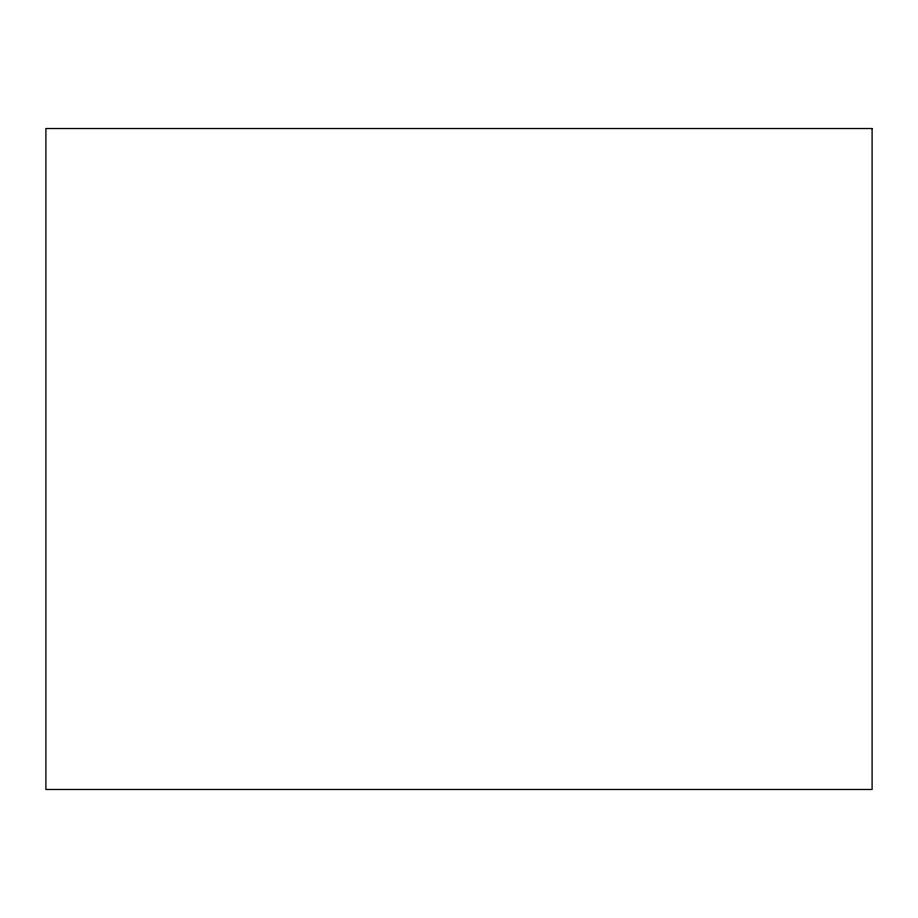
<?xml version="1.0" encoding="UTF-8"?>
<svg xmlns="http://www.w3.org/2000/svg" width="918" height="918" viewBox="0 0 918 918"><rect width="100%" height="100%" fill="white"/><g stroke="black" fill="none" stroke-linecap="round" stroke-linejoin="round"><path stroke-width="1.38" d="M872.1 128.52L45.9 128.52L45.9 789.48L872.1 789.48L872.1 128.52"/></g></svg>
